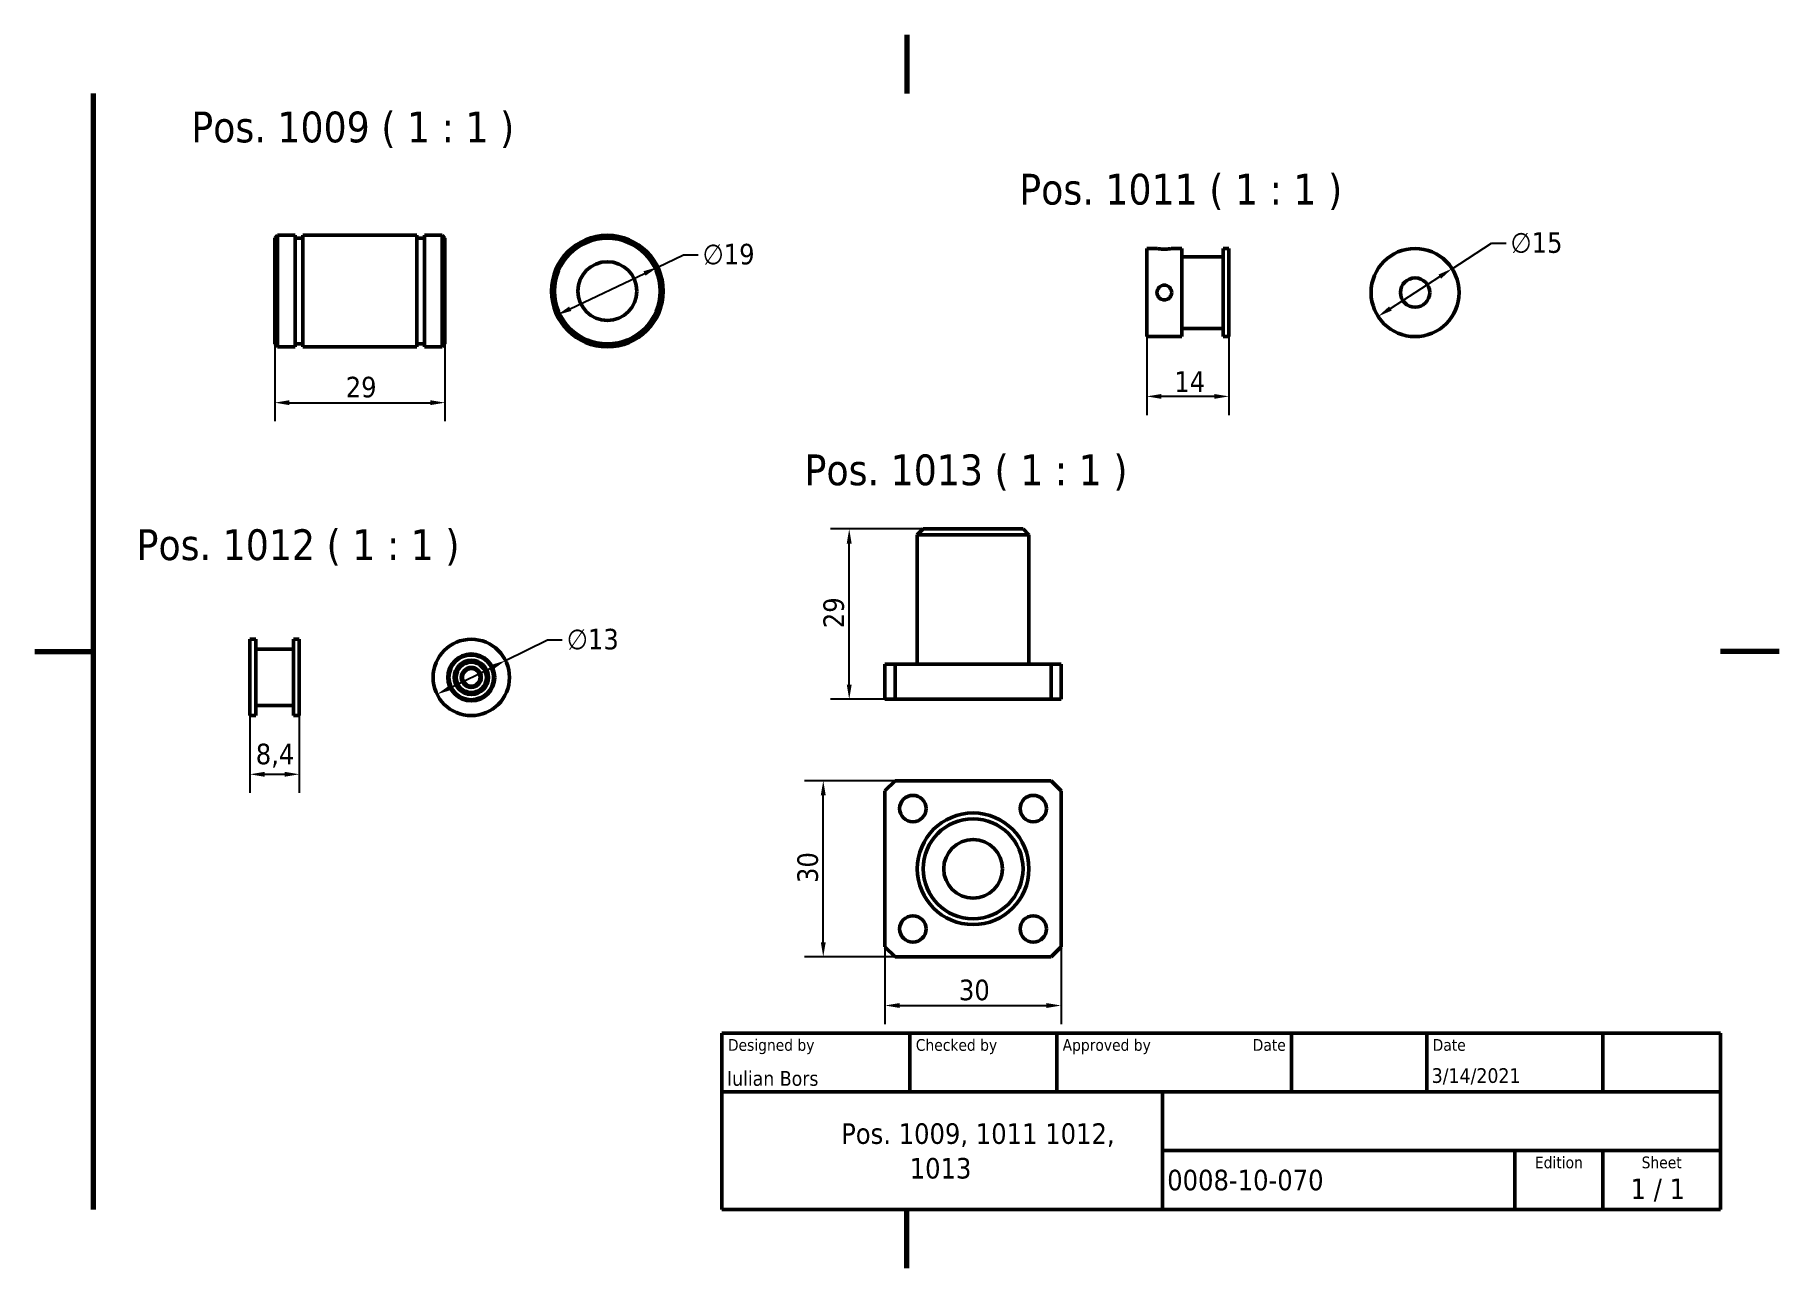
# Model space of a CAD drawing. Header units: millimetres. Extents: x 0 to 297, y 0 to 210.
import ezdxf
from ezdxf.enums import TextEntityAlignment as Align

# ---------------------------------------------------------------- set-up
doc = ezdxf.new("R2010")
doc.units = ezdxf.units.MM
for name, color, linetype, lineweight in [('Border (ISO)', 7, 'Continuous', 70), ('Dimension (ISO)', 7, 'Continuous', 25), ('Symbol (ISO)', 7, 'Continuous', 25), ('Title (ISO)', 7, 'Continuous', 50), ('Visible (ISO)', 7, 'Continuous', 50)]:
    doc.layers.add(name, color=color, linetype=linetype, lineweight=lineweight)
doc.styles.add('Note Text (ISO)', font='tahoma.ttf')
doc.styles.add('Text Style39', font='tahoma.ttf')
doc.styles.add('Text Style41', font='tahoma.ttf')
doc.styles.add('Text Style42', font='tahoma.ttf')
doc.dimstyles.new('Default - Method 1b (ISO)', dxfattribs={"dimtxt": 3.5, "dimasz": 2.5, "dimexe": 3.175, "dimexo": 0, "dimgap": 0.762, "dimtad": 1, "dimtoh": 1, "dimrnd": 1e-08, "dimtxsty": 'Note Text (ISO)', "dimcen": 0.09, "dimdle": 10, "dimclrd": 256, "dimclre": 256, "dimclrt": 256, "dimazin": 2, "dimtfac": 1, "dimtmove": 0, "dimatfit": 3, "dimfxl": 0, "dimtolj": 1, "dimlwd": -1, "dimlwe": -1, "dimarcsym": 0})

# ---------------------------------------------------------------- blocks, each defined once
blk = doc.blocks.new('Borders Default Border')
at = {"layer": 'Border (ISO)', "flags": 128}
for points in [[(148.5, 210), (148.5, 200)], [(10, 10), (10, 200)], [(0, 105), (10, 105)], [(297, 105), (287, 105)], [(148.5, 0), (148.5, 10)]]:
    blk.add_lwpolyline(points, dxfattribs=at)
blk = doc.blocks.new('Title Blocks I.A.B')
at = {"layer": 'Title (ISO)'}
for p, q in [((270.07, 130), (100.07, 130)), ((100.07, 130), (100.07, 100)), ((132.07, 120), (132.07, 130)), ((157.07, 120), (157.07, 130)), ((197.07, 120), (197.07, 130)), ((220.07, 120), (220.07, 130)), ((250.07, 120), (250.07, 130)), ((270.07, 100), (270.07, 130)), ((100.07, 120), (270.07, 120)), ((175.07, 120), (175.07, 100)), ((270.07, 110), (175.07, 110)), ((235.07, 100), (235.07, 110)), ((250.07, 100), (250.07, 110)), ((100.07, 100), (270.07, 100))]:
    blk.add_line(p, q, dxfattribs=at)
at = {"layer": 'Title (ISO)', "style": 'Text Style41'}
for s, p in [('Designed by', (101.07, 129)), ('Checked by', (133.07, 129)), ('Approved by', (158.07, 129)), ('Date', (221.07, 129))]:
    blk.add_text(s, height=2, dxfattribs=at).set_placement(p, align=Align.TOP_LEFT)
blk.add_text('Date', height=2, dxfattribs=at).set_placement((196.07, 129), align=Align.TOP_RIGHT)
for s, p in [('Edition', (242.57, 109)), ('Sheet', (260.07, 109))]:
    blk.add_text(s, height=2, dxfattribs=at).set_placement(p, align=Align.TOP_CENTER)
at = {"layer": 'Title (ISO)', "style": 'Note Text (ISO)'}
blk.add_text('1 / 1 ', height=3.5, dxfattribs=at).set_placement((260.07, 103.5), align=Align.MIDDLE_CENTER)
at = {"layer": 'Title (ISO)'}
for tag, p, height, style in [('AUTHOR_001', (100.92, 121.05), 2.5, 'Text Style39'), ('CREATION_DATE_001', (220.91, 121.54), 2.5, 'Text Style39'), ('COMPANY_001', (104.61, 111.16), 3.5, 'Note Text (ISO)'), ('COMPANY_002', (132.03, 105.26), 3.5, 'Note Text (ISO)'), ('PART_NUMBER_001', (175.88, 103.25), 3.5, 'Note Text (ISO)')]:
    blk.add_attdef(tag, p, '', height=height, dxfattribs=dict(at, style=style))
at = {"layer": 'Title (ISO)', "style": 'Text Style39'}
for tag, p in [('CHECKED_BY', (133.07, 121)), ('ENG_APPROVED_BY', (158.07, 121))]:
    blk.add_attdef(tag, text='', height=2.5, dxfattribs=at).set_placement(p, align=Align.BOTTOM_LEFT)
blk.add_attdef('ENG_APPROVAL_DATE', text='', height=2.5, dxfattribs=at).set_placement((196.07, 121), align=Align.BOTTOM_RIGHT)
at = {"layer": 'Title (ISO)', "style": 'Note Text (ISO)'}
for tag, p in [('TITLE', (222.57, 115)), ('REVISION_NUMBER', (242.57, 103.5))]:
    blk.add_attdef(tag, text='', height=3.5, dxfattribs=at).set_placement(p, align=Align.MIDDLE_CENTER)
blk = doc.blocks.new('*D6')
at = {"layer": 'Defpoints', "color": 0}
for p in [(40.83, 157.37), (69.83, 157.37), (69.83, 147.37)]:
    blk.add_point(p, dxfattribs=at)
at = {"layer": 'Dimension (ISO)'}
for p, q in [((40.83, 157.37), (40.83, 144.2)), ((69.83, 157.37), (69.83, 144.2)), ((43.33, 147.37), (67.33, 147.37))]:
    blk.add_line(p, q, dxfattribs=at)
for points in [[(43.33, 147.79), (43.33, 146.96), (40.83, 147.37)], [(67.33, 147.79), (67.33, 146.96), (69.83, 147.37)]]:
    blk.add_solid(points, dxfattribs=at)
at = {"layer": 'Dimension (ISO)', "insert": (52.93, 151.78), "char_height": 3.5, "attachment_point": 1, "style": 'Note Text (ISO)'}
blk.add_mtext('\\A1;29', dxfattribs=at)
blk = doc.blocks.new('*D7')
at = {"layer": 'Defpoints', "color": 0}
for p in [(106.06, 170.45), (88.9, 162.29)]:
    blk.add_point(p, dxfattribs=at)
at = {"layer": 'Dimension (ISO)'}
for p, q in [((106.06, 170.45), (110.44, 172.54)), ((110.44, 172.54), (112.94, 172.54)), ((91.16, 163.37), (103.8, 169.38))]:
    blk.add_line(p, q, dxfattribs=at)
for points in [[(103.62, 169.76), (103.98, 169), (106.06, 170.45)], [(90.98, 163.74), (91.34, 162.99), (88.9, 162.29)]]:
    blk.add_solid(points, dxfattribs=at)
at = {"layer": 'Dimension (ISO)', "insert": (113.7, 174.42), "char_height": 3.5, "attachment_point": 1, "style": 'Note Text (ISO)'}
blk.add_mtext('\\A1;∅19', dxfattribs=at)
blk = doc.blocks.new('*D8')
at = {"layer": 'Defpoints', "color": 0}
for p in [(189.32, 158.63), (203.32, 158.63), (189.32, 148.44)]:
    blk.add_point(p, dxfattribs=at)
at = {"layer": 'Dimension (ISO)'}
for p, q in [((189.32, 158.63), (189.32, 145.26)), ((203.32, 158.63), (203.32, 145.26)), ((200.82, 148.44), (191.82, 148.44))]:
    blk.add_line(p, q, dxfattribs=at)
for points in [[(191.82, 148.85), (191.82, 148.02), (189.32, 148.44)], [(200.82, 148.85), (200.82, 148.02), (203.32, 148.44)]]:
    blk.add_solid(points, dxfattribs=at)
at = {"layer": 'Dimension (ISO)', "insert": (194.01, 152.71), "char_height": 3.5, "attachment_point": 1, "style": 'Note Text (ISO)'}
blk.add_mtext('\\A1;14', dxfattribs=at)
blk = doc.blocks.new('*D9')
at = {"layer": 'Defpoints', "color": 0}
for p in [(241.31, 170.19), (228.71, 162.06)]:
    blk.add_point(p, dxfattribs=at)
at = {"layer": 'Dimension (ISO)'}
for p, q in [((241.31, 170.19), (248, 174.51)), ((248, 174.51), (250.5, 174.51)), ((230.81, 163.41), (239.21, 168.84))]:
    blk.add_line(p, q, dxfattribs=at)
for points in [[(238.99, 169.19), (239.44, 168.49), (241.31, 170.19)], [(230.59, 163.76), (231.04, 163.06), (228.71, 162.06)]]:
    blk.add_solid(points, dxfattribs=at)
at = {"layer": 'Dimension (ISO)', "insert": (251.26, 176.39), "char_height": 3.5, "attachment_point": 1, "style": 'Note Text (ISO)'}
blk.add_mtext('\\A1;∅15', dxfattribs=at)
blk = doc.blocks.new('*D10')
at = {"layer": 'Defpoints', "color": 0}
for p in [(36.62, 94.09), (45.02, 94.09), (45.02, 84.09)]:
    blk.add_point(p, dxfattribs=at)
at = {"layer": 'Dimension (ISO)'}
for p, q in [((36.62, 94.09), (36.62, 80.91)), ((45.02, 94.09), (45.02, 80.91)), ((39.12, 84.09), (42.52, 84.09))]:
    blk.add_line(p, q, dxfattribs=at)
for points in [[(39.12, 84.51), (39.12, 83.67), (36.62, 84.09)], [(42.52, 84.51), (42.52, 83.67), (45.02, 84.09)]]:
    blk.add_solid(points, dxfattribs=at)
at = {"layer": 'Dimension (ISO)', "insert": (37.61, 89.3), "char_height": 3.5, "attachment_point": 1, "style": 'Note Text (ISO)'}
blk.add_mtext('\\A1;8,4', dxfattribs=at)
blk = doc.blocks.new('*D11')
at = {"layer": 'Defpoints', "color": 0}
for p in [(80.14, 103.46), (68.48, 97.72)]:
    blk.add_point(p, dxfattribs=at)
at = {"layer": 'Dimension (ISO)'}
for p, q in [((80.14, 103.46), (87.3, 106.97)), ((87.3, 106.97), (89.8, 106.97)), ((70.72, 98.83), (77.9, 102.35))]:
    blk.add_line(p, q, dxfattribs=at)
for points in [[(77.72, 102.73), (78.08, 101.98), (80.14, 103.46)], [(70.54, 99.2), (70.9, 98.45), (68.48, 97.72)]]:
    blk.add_solid(points, dxfattribs=at)
at = {"layer": 'Dimension (ISO)', "insert": (90.57, 108.86), "char_height": 3.5, "attachment_point": 1, "style": 'Note Text (ISO)'}
blk.add_mtext('\\A1;∅13', dxfattribs=at)
blk = doc.blocks.new('*D12')
at = {"layer": 'Defpoints', "color": 0}
for p in [(138.66, 125.87), (151.25, 125.87), (146.47, 96.87)]:
    blk.add_point(p, dxfattribs=at)
at = {"layer": 'Dimension (ISO)'}
for p, q in [((151.25, 125.87), (135.48, 125.87)), ((138.66, 99.37), (138.66, 123.37)), ((146.47, 96.87), (135.48, 96.87))]:
    blk.add_line(p, q, dxfattribs=at)
for points in [[(138.24, 123.37), (139.08, 123.37), (138.66, 125.87)], [(138.24, 99.37), (139.08, 99.37), (138.66, 96.87)]]:
    blk.add_solid(points, dxfattribs=at)
at = {"layer": 'Dimension (ISO)', "insert": (134.26, 108.97), "char_height": 3.5, "attachment_point": 1, "rotation": 90, "style": 'Note Text (ISO)'}
blk.add_mtext('\\A1;29', dxfattribs=at)
blk = doc.blocks.new('*D13')
at = {"layer": 'Defpoints', "color": 0}
for p in [(144.75, 54.72), (174.75, 54.72), (174.75, 44.72)]:
    blk.add_point(p, dxfattribs=at)
at = {"layer": 'Dimension (ISO)'}
for p, q in [((144.75, 54.72), (144.75, 41.54)), ((174.75, 54.72), (174.75, 41.54)), ((147.25, 44.72), (172.25, 44.72))]:
    blk.add_line(p, q, dxfattribs=at)
for points in [[(147.25, 45.13), (147.25, 44.3), (144.75, 44.72)], [(172.25, 45.13), (172.25, 44.3), (174.75, 44.72)]]:
    blk.add_solid(points, dxfattribs=at)
at = {"layer": 'Dimension (ISO)', "insert": (157.34, 49.12), "char_height": 3.5, "attachment_point": 1, "style": 'Note Text (ISO)'}
blk.add_mtext('\\A1;30', dxfattribs=at)
blk = doc.blocks.new('*D14')
at = {"layer": 'Defpoints', "color": 0}
for p in [(134.24, 83), (146.47, 83), (146.47, 53)]:
    blk.add_point(p, dxfattribs=at)
at = {"layer": 'Dimension (ISO)'}
for p, q in [((146.47, 83), (131.07, 83)), ((134.24, 55.5), (134.24, 80.5)), ((146.47, 53), (131.07, 53))]:
    blk.add_line(p, q, dxfattribs=at)
for points in [[(133.82, 80.5), (134.66, 80.5), (134.24, 83)], [(133.82, 55.5), (134.66, 55.5), (134.24, 53)]]:
    blk.add_solid(points, dxfattribs=at)
at = {"layer": 'Dimension (ISO)', "insert": (129.83, 65.58), "char_height": 3.5, "attachment_point": 1, "rotation": 90, "style": 'Note Text (ISO)'}
blk.add_mtext('\\A1;30', dxfattribs=at)

msp = doc.modelspace()

# ---------------------------------------------------------------- linework, layer by layer
at = {"layer": 'Visible (ISO)'}
for p, q in [((40.831, 175.3732), (41.331, 175.8732)), ((40.831, 175.3732), (40.831, 157.3732)), ((41.331, 156.8732), (41.331, 175.8732)), ((41.331, 175.8732), (44.331, 175.8732)), ((44.331, 156.8732), (44.331, 175.8732)), ((44.331, 175.3732), (45.631, 175.3732)), ((45.631, 156.8732), (45.631, 175.8732)), ((45.631, 175.8732), (65.031, 175.8732)), ((65.031, 156.8732), (65.031, 175.8732)), ((65.031, 175.3732), (66.331, 175.3732)), ((66.331, 156.8732), (66.331, 175.8732)), ((66.331, 175.8732), (69.331, 175.8732)), ((69.331, 175.8732), (69.331, 156.8732)), ((69.831, 175.3732), (69.331, 175.8732)), ((69.831, 157.3732), (69.831, 175.3732)), ((189.3169, 158.6261), (189.3169, 173.6261)), ((189.3169, 173.6261), (191.0669, 173.6261)), ((193.5669, 173.6261), (195.3169, 173.6261)), ((195.3169, 158.6261), (195.3169, 173.6261)), ((202.3169, 158.6261), (202.3169, 173.6261)), ((202.3169, 173.6261), (203.3169, 173.6261)), ((203.3169, 158.6261), (203.3169, 173.6261)), ((195.3169, 172.2261), (202.3169, 172.2261)), ((189.3169, 158.6261), (195.3169, 158.6261)), ((195.3169, 160.0261), (202.3169, 160.0261)), ((202.3169, 158.6261), (203.3169, 158.6261)), ((40.831, 157.3732), (41.331, 156.8732)), ((41.331, 156.8732), (44.331, 156.8732)), ((44.331, 157.3732), (45.631, 157.3732)), ((45.631, 156.8732), (65.031, 156.8732)), ((65.031, 157.3732), (66.331, 157.3732)), ((66.331, 156.8732), (69.331, 156.8732)), ((69.831, 157.3732), (69.331, 156.8732)), ((151.2528, 125.8695), (150.2528, 124.8695)), ((150.2528, 124.8695), (169.2528, 124.8695)), ((150.2528, 102.8695), (150.2528, 124.8695)), ((168.2528, 125.8695), (151.2528, 125.8695)), ((168.2528, 125.8695), (169.2528, 124.8695)), ((169.2528, 102.8695), (169.2528, 124.8695)), ((36.6229, 94.0895), (36.6229, 107.0895)), ((36.6229, 107.0895), (37.6229, 107.0895)), ((37.6229, 94.0895), (37.6229, 107.0895)), ((44.0229, 94.0895), (44.0229, 107.0895)), ((45.0229, 107.0895), (44.0229, 107.0895)), ((45.0229, 94.0895), (45.0229, 107.0895)), ((44.0229, 105.3895), (37.6229, 105.3895)), ((144.7528, 102.8695), (144.7528, 96.8695)), ((146.4686, 102.8695), (144.7528, 102.8695)), ((173.0371, 102.8695), (146.4686, 102.8695)), ((146.4686, 102.8695), (146.4686, 96.8695)), ((173.0371, 102.8695), (173.0371, 96.8695)), ((174.7528, 102.8695), (173.0371, 102.8695)), ((174.7528, 102.8695), (174.7528, 96.8695)), ((44.0229, 95.7895), (37.6229, 95.7895)), ((144.7528, 96.8695), (146.4686, 96.8695)), ((173.0371, 96.8695), (146.4686, 96.8695)), ((173.0371, 96.8695), (174.7528, 96.8695)), ((36.6229, 94.0895), (37.6229, 94.0895)), ((45.0229, 94.0895), (44.0229, 94.0895)), ((144.7528, 81.2853), (146.4686, 83.0011)), ((144.7528, 54.7168), (144.7528, 81.2853)), ((146.4686, 83.0011), (173.0371, 83.0011)), ((173.0371, 83.0011), (174.7528, 81.2853)), ((174.7528, 81.2853), (174.7528, 54.7168)), ((146.4686, 53.0011), (144.7528, 54.7168)), ((174.7528, 54.7168), (173.0371, 53.0011)), ((173.0371, 53.0011), (146.4686, 53.0011))]:
    msp.add_line(p, q, dxfattribs=at)
for centre, radius in [((97.4789, 166.3732), 9.5), ((97.4789, 166.3732), 9), ((235.0134, 166.1261), 7.5), ((97.4789, 166.3732), 5), ((235.0134, 166.1261), 2.5), ((74.3099, 100.5895), 6.5), ((74.3099, 100.5895), 4), ((74.3099, 100.5895), 3.8), ((74.3099, 100.5895), 2.9258), ((74.3099, 100.5895), 2.5742), ((74.3099, 100.5895), 1.7), ((74.3099, 100.5895), 1.5), ((149.4998, 78.2541), 2.25), ((170.0059, 78.2541), 2.25), ((159.7528, 68.0011), 9.5), ((159.7528, 68.0011), 8.5), ((159.7528, 68.0011), 5), ((149.4998, 57.748), 2.25), ((170.0059, 57.748), 2.25)]:
    msp.add_circle(centre, radius, dxfattribs=at)
for points, knots in [([(191.0669, 173.6261), (191.0669, 173.6261), (191.0984, 173.6206), (191.2261, 173.601), (191.3222, 173.587), (191.5438, 173.5607), (191.6842, 173.5466), (191.9921, 173.5267), (192.1596, 173.5212), (192.4742, 173.5212), (192.6417, 173.5267), (192.9496, 173.5466), (193.09, 173.5607), (193.3116, 173.587), (193.4078, 173.601), (193.5354, 173.6206), (193.5669, 173.6261), (193.5669, 173.6261)], [0.943611463, 0.943611463, 0.943611463, 0.943611463, 0.990791406, 0.990791406, 1.037971349, 1.037971349, 1.085152553, 1.085152553, 1.132333756, 1.132333756, 1.179514959, 1.179514959, 1.226696162, 1.226696162, 1.273876106, 1.273876106, 1.321056049, 1.321056049, 1.321056049, 1.321056049]), ([(193.5669, 166.1261), (193.5669, 166.2834), (193.5354, 166.4509), (193.4078, 166.7588), (193.3116, 166.8992), (193.09, 167.1208), (192.9496, 167.217), (192.6417, 167.3446), (192.4742, 167.3761), (192.3169, 167.3761), (192.1596, 167.3761), (191.9921, 167.3446), (191.6842, 167.217), (191.5438, 167.1208), (191.3222, 166.8992), (191.2261, 166.7588), (191.0984, 166.4509), (191.0669, 166.2834), (191.0669, 165.9688), (191.0984, 165.8013), (191.2261, 165.4934), (191.3222, 165.353), (191.5438, 165.1314), (191.6842, 165.0352), (191.9921, 164.9076), (192.1596, 164.8761), (192.4742, 164.8761), (192.6417, 164.9076), (192.9496, 165.0352), (193.09, 165.1314), (193.3116, 165.353), (193.4078, 165.4934), (193.5354, 165.8013), (193.5669, 165.9688), (193.5669, 166.1261)], [0.566166878, 0.566166878, 0.566166878, 0.566166878, 0.613346821, 0.613346821, 0.660526764, 0.660526764, 0.707707967, 0.707707967, 0.754889171, 0.754889171, 0.754889171, 0.802070374, 0.802070374, 0.849251577, 0.849251577, 0.89643152, 0.89643152, 0.943611463, 0.943611463, 0.990791406, 0.990791406, 1.037971349, 1.037971349, 1.085152553, 1.085152553, 1.132333756, 1.132333756, 1.179514959, 1.179514959, 1.226696162, 1.226696162, 1.273876106, 1.273876106, 1.321056049, 1.321056049, 1.321056049, 1.321056049])]:
    msp.add_open_spline(points, degree=3, knots=knots, dxfattribs=at)

# ---------------------------------------------------------------- block references
msp.add_blockref('Borders Default Border', (0, 0))
msp.add_blockref('Title Blocks I.A.B', (16.9286, -90)).add_auto_attribs({'PART_NUMBER_001': '0008-10-070', 'COMPANY_001': '            Pos. 1009, 1011 1012,', 'AUTHOR_001': 'Iulian Bors', 'CREATION_DATE_001': '3/14/2021', 'COMPANY_002': '1013'})

# ---------------------------------------------------------------- texts
at = {"layer": 'Symbol (ISO)', "char_height": 5.24, "attachment_point": 7, "style": 'Text Style42'}
for s, insert in [('Pos. 1009 ( 1 : 1 )', (26.6316, 190.7535)), ('Pos. 1011 ( 1 : 1 )', (167.6175, 180.158)), ('Pos. 1013 ( 1 : 1 )', (131.0534, 132.3695)), ('Pos. 1012 ( 1 : 1 )', (17.315, 119.6229))]:
    msp.add_mtext(s, dxfattribs=dict(at, insert=insert))

# ---------------------------------------------------------------- dimensions: what is measured, and where the dimension line sits
at = {"layer": 'Dimension (ISO)'}
for p1, p2, picture, middle in [((228.7121, 162.0588), (241.3148, 170.1934), '*D9', (255.5644, 174.507)), ((88.8996, 162.2934), (106.0582, 170.4531), '*D7', (118.0291, 172.5352)), ((68.4756, 97.7239), (80.1441, 103.4551), '*D11', (94.8601, 106.9718))]:
    dim = msp.add_diameter_dim_2p(p1=p1, p2=p2, dimstyle='Default - Method 1b (ISO)', override={"dimgap": 0.762, "dimtad": 0, "dimtih": 1, "dimdec": 2, "dimlfac": 1, "dimtol": 0, "dimlim": 0, "dimtp": 0, "dimtm": 0, "dimtdec": 2, "dimatfit": 2}, dxfattribs=at)
    dim.commit()
    dim.dimension.update_dxf_attribs({"geometry": picture, "text_midpoint": middle, "dimtype": 163})
for base, p1, p2, angle, picture, middle in [((189.3169, 148.4381), (203.3169, 158.6261), (189.3169, 158.6261), 180, '*D8', (196.3169, 148.4381)), ((138.6586, 125.8695), (146.4686, 96.8695), (151.2528, 125.8695), 90, '*D12', (138.6586, 111.3695)), ((45.0229, 84.0895), (36.6229, 94.0895), (45.0229, 94.0895), 180, '*D10', (40.8229, 84.0895)), ((134.2407, 83.0011), (146.4686, 53.0011), (146.4686, 83.0011), 270, '*D14', (134.2407, 68.0011))]:
    dim = msp.add_linear_dim(base=base, p1=p1, p2=p2, angle=angle, dimstyle='Default - Method 1b (ISO)', override={"dimgap": 0.762, "dimtoh": 0, "dimdec": 2, "dimtol": 0, "dimlim": 0, "dimtp": 0, "dimtm": 0, "dimtdec": 2, "dimtofl": 0, "dimatfit": 1}, dxfattribs=at)
    dim.commit()
    dim.dimension.update_dxf_attribs({"geometry": picture, "text_midpoint": middle, "dimtype": 160})
for base, p1, p2, picture, middle in [((69.831, 147.3732), (40.831, 157.3732), (69.831, 157.3732), '*D6', (55.331, 147.3732)), ((174.7528, 44.7168), (144.7528, 54.7168), (174.7528, 54.7168), '*D13', (159.7528, 44.7168))]:
    dim = msp.add_linear_dim(base=base, p1=p1, p2=p2, dimstyle='Default - Method 1b (ISO)', override={"dimgap": 0.762, "dimtoh": 0, "dimdec": 2, "dimtol": 0, "dimlim": 0, "dimtp": 0, "dimtm": 0, "dimtdec": 2, "dimtofl": 0, "dimatfit": 1}, dxfattribs=at)
    dim.commit()
    dim.dimension.update_dxf_attribs({"geometry": picture, "text_midpoint": middle, "dimtype": 160})

doc.saveas('drawing.dxf')
